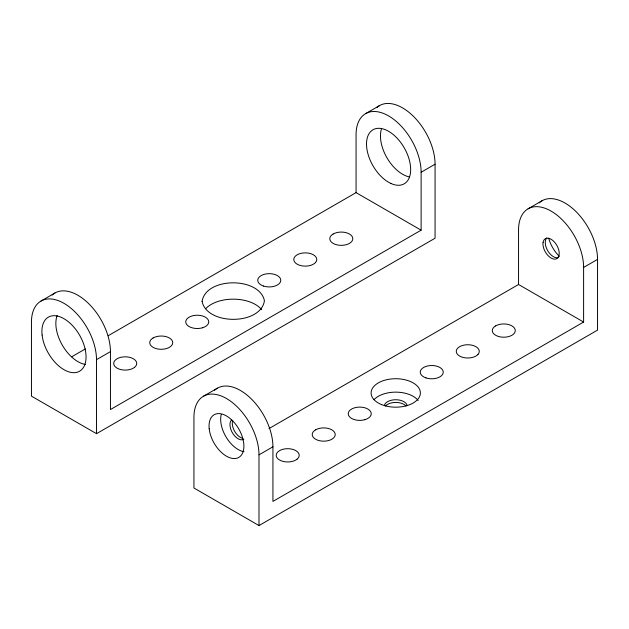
<?xml version="1.0" encoding="UTF-8"?>
<svg xmlns="http://www.w3.org/2000/svg" width="629" height="629" viewBox="0 0 629 629"><rect width="100%" height="100%" fill="white"/><g stroke="black" fill="none" stroke-linecap="round" stroke-linejoin="round"><path stroke-width="0.94" d="M40.979 301.055L54.92 293.012M365.591 113.645L379.531 105.593M71.706 356.792L85.285 348.953M108.204 335.721L356.069 192.623L421.123 230.175L421.123 172.26A46.003 26.56 60 0 0 388.596 115.917A46.003 26.56 60 0 0 356.069 134.7L356.069 192.623M96.504 359.67A46.003 26.56 60 0 0 63.977 303.335A46.003 26.56 60 0 0 31.45 322.119L31.45 396.136L96.504 433.688L96.504 359.67L110.445 351.627A46.003 26.56 60 0 0 88.375 303.32A46.003 26.56 60 0 0 52.113 295.08M421.123 172.26L435.064 164.208A46.003 26.56 60 0 0 412.986 115.901A46.003 26.56 60 0 0 376.732 107.669M421.123 230.175L110.445 409.55L110.445 351.627M96.504 433.688L435.064 238.226L435.064 164.208M203.466 396.231L217.406 388.179M528.085 208.812L542.025 200.769M269 428.569L518.555 284.489L583.61 322.048L583.61 267.427A46.003 26.56 60 0 0 551.083 211.092A46.003 26.56 60 0 0 518.555 229.868L518.555 284.489M258.991 454.846A46.003 26.56 60 0 0 226.464 398.511A46.003 26.56 60 0 0 193.936 417.286L193.936 488.002L258.991 525.561L258.991 454.846L272.931 446.794A46.003 26.56 60 0 0 250.861 398.487A46.003 26.56 60 0 0 214.599 390.255M583.61 267.427L597.55 259.384A46.003 26.56 60 0 0 575.48 211.077A46.003 26.56 60 0 0 539.218 202.837M583.61 322.048L272.931 501.415L272.931 446.794M258.991 525.561L597.55 330.099L597.55 259.384M385.498 406.035A11.503 6.636 0 0 1 386.442 405.147L387.613 404.353A11.503 6.636 0 0 1 402.505 403.676L403.873 404.353A11.503 6.636 0 0 1 405.988 406.035M384.39 405.328A11.503 6.636 0 0 1 386.442 402.466L387.613 401.672A11.503 6.636 0 0 1 402.505 400.995L403.873 401.672A11.503 6.636 0 0 1 407.105 405.328M243.832 439.317A11.503 6.636 60 0 1 234.971 436.235A11.503 6.636 60 0 1 229.955 424.661L230.049 423.254A11.503 6.636 60 0 1 231.503 420.046M242.92 438.397A11.503 6.636 60 0 1 232.274 423.325L232.376 421.91A11.503 6.636 60 0 1 232.675 420.652M558.182 257.662A11.503 6.636 60 0 1 549.715 253.542A11.503 6.636 60 0 1 545.272 242.613L545.374 241.206A11.503 6.636 60 0 1 546.829 237.99M559.362 256.365A24.641 14.231 60 0 1 548.692 238.194M244.044 451.708A24.641 14.231 60 0 1 226.314 437.399A24.641 14.231 60 0 1 221.251 414.432M373.972 399.706A24.641 14.231 0 0 1 396.467 392.142A24.641 14.231 0 0 1 418.159 400.453M85.56 364.474A31.214 18.021 60 0 1 62.381 345.282A31.214 18.021 60 0 1 57.145 315.546M409.526 176.946A31.214 18.021 60 0 1 387.197 158.201A31.214 18.021 60 0 1 381.371 129.267M205.667 308.745A31.214 18.021 0 0 1 234.153 299.168A31.214 18.021 0 0 1 261.633 309.68M202.082 301.417C206.949 325.429 260.618 325.405 264.432 300.756C259.565 276.736 205.887 276.76 202.082 301.417M543.055 242.542L542.953 243.958A11.503 6.636 60 0 0 551.083 258.039A11.503 6.636 60 0 0 559.212 253.345L559.118 251.82A11.503 6.636 60 0 0 551.083 239.264A11.503 6.636 60 0 0 543.055 242.542M315.522 262.513L314.579 263.402A11.503 6.636 0 0 1 297.147 264.196A11.503 6.636 0 0 1 298.516 254.132L300.057 253.581A11.503 6.636 0 0 1 313.407 254.808A11.503 6.636 0 0 1 315.522 262.513M478.016 354.386L477.073 355.275A11.503 6.636 0 0 1 459.634 356.069A11.503 6.636 0 0 1 461.01 345.997L462.551 345.455A11.503 6.636 0 0 1 475.901 346.673A11.503 6.636 0 0 1 478.016 354.386M153.099 337.97L151.927 338.764A11.503 6.636 0 0 0 153.099 347.357A11.503 6.636 0 0 0 167.99 348.034L169.366 347.357A11.503 6.636 0 0 0 169.366 337.97A11.503 6.636 0 0 0 153.099 337.97M134.527 367.36L133.348 368.154A11.503 6.636 0 0 1 117.088 368.154A11.503 6.636 0 0 1 117.088 358.758L118.456 358.082A11.503 6.636 0 0 1 133.348 358.758A11.503 6.636 0 0 1 134.527 367.36M333.158 234.012L331.986 234.806A11.503 6.636 0 0 0 333.158 243.407A11.503 6.636 0 0 0 348.049 244.083L349.425 243.407A11.503 6.636 0 0 0 349.425 234.012A11.503 6.636 0 0 0 333.158 234.012M315.593 429.843L314.421 430.629A11.503 6.636 0 0 0 315.593 439.231A11.503 6.636 0 0 0 330.484 439.907L331.853 439.231A11.503 6.636 0 0 0 331.853 429.843A11.503 6.636 0 0 0 315.593 429.843M297.014 459.225L295.842 460.019A11.503 6.636 0 0 1 279.575 460.019A11.503 6.636 0 0 1 279.575 450.631L280.951 449.955A11.503 6.636 0 0 1 295.842 450.631A11.503 6.636 0 0 1 297.014 459.225M495.652 325.885L494.473 326.679A11.503 6.636 0 0 0 495.652 335.273A11.503 6.636 0 0 0 510.544 335.949L511.912 335.273A11.503 6.636 0 0 0 511.912 325.885A11.503 6.636 0 0 0 495.652 325.885M202.467 327.788L200.8 328.189A11.503 6.636 0 0 1 189.109 326.569L187.937 325.775A11.503 6.636 0 0 1 193.693 315.561L195.446 315.318A11.503 6.636 0 0 1 204 316.505L205.376 317.181A11.503 6.636 0 0 1 202.467 327.788M364.954 419.661L363.287 420.062A11.503 6.636 0 0 1 351.603 418.442L350.432 417.648A11.503 6.636 0 0 1 356.179 407.427L357.932 407.183A11.503 6.636 0 0 1 366.495 408.37L367.863 409.047A11.503 6.636 0 0 1 364.954 419.661M390.892 183.456L388.007 181.923A31.214 18.021 60 0 1 369.294 133.277A31.214 18.021 60 0 1 407.002 153.35A31.214 18.021 60 0 1 390.892 183.456M426.006 377.911A11.503 6.636 0 0 0 443.256 372.164A11.503 6.636 0 0 0 426.006 366.408A11.503 6.636 0 0 0 426.006 377.911M209.19 428.719A24.641 14.231 60 0 0 237.078 458.156A24.641 14.231 60 0 0 233.139 421.328A24.641 14.231 60 0 0 209.19 428.719M381.457 404.549A24.641 14.231 0 0 0 420.274 394.297A24.641 14.231 0 0 0 385.498 380.01A24.641 14.231 0 0 0 381.457 404.549M263.52 286.046A11.503 6.636 0 0 0 280.77 280.29A11.503 6.636 0 0 0 263.52 274.543A11.503 6.636 0 0 0 263.52 286.046M42.104 335.005A31.214 18.021 60 0 0 77.493 372.148A31.214 18.021 60 0 0 72.335 325.429A31.214 18.021 60 0 0 42.104 335.005"/></g></svg>
